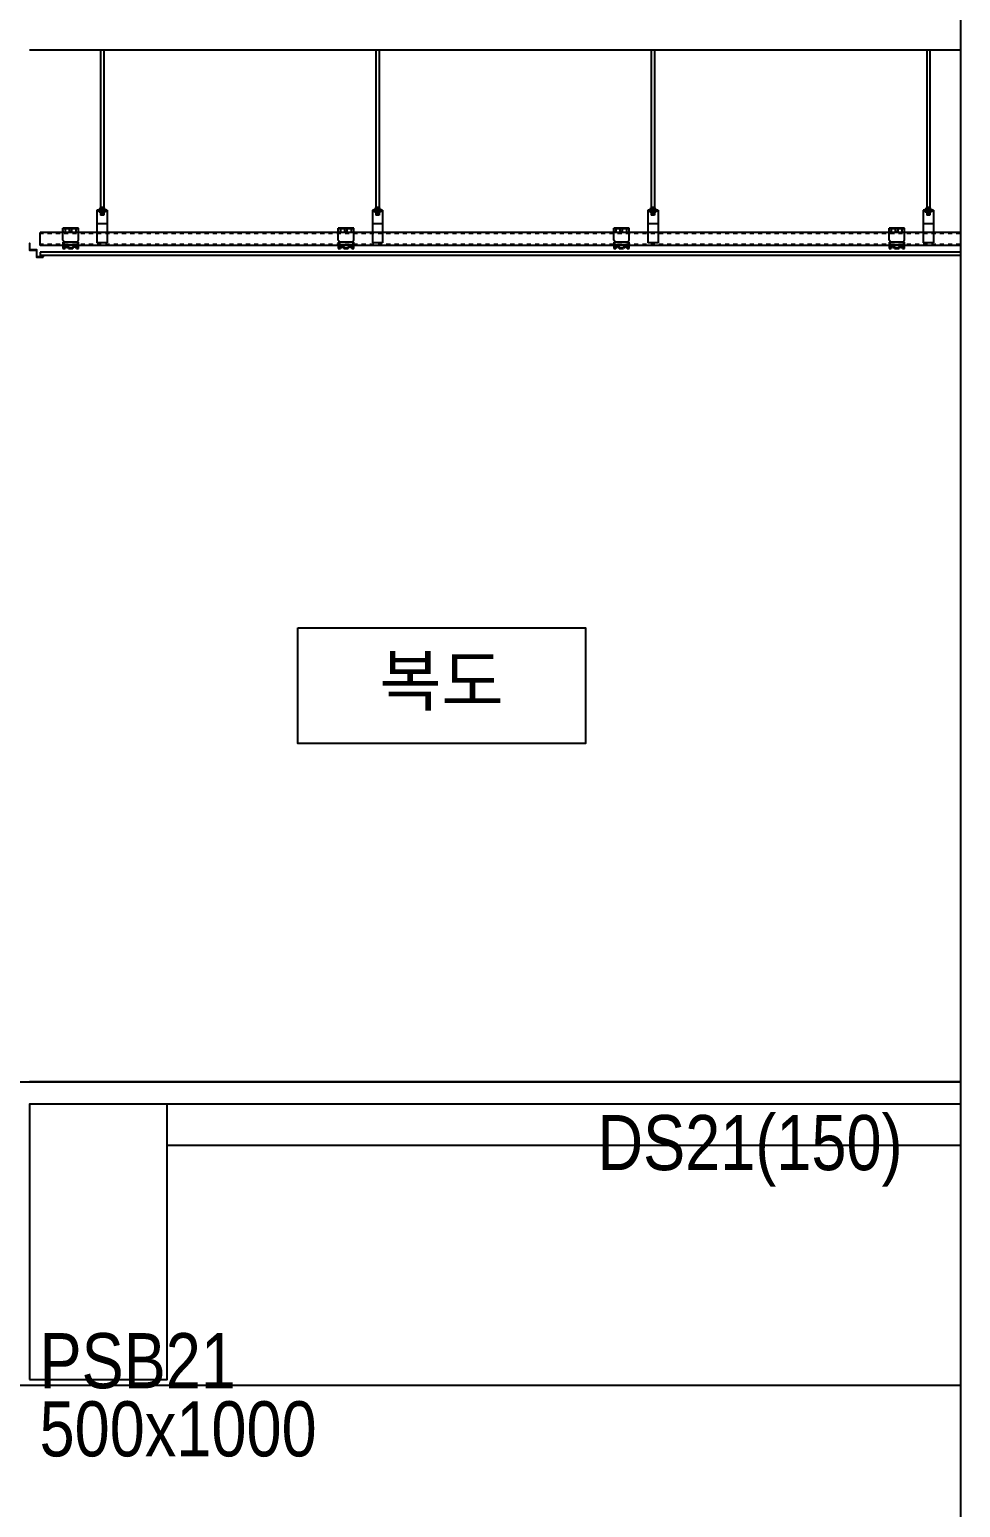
# Model space of a CAD drawing. Header units: millimetres. Extents: x 11948722 to 13111668, y -10771712 to -10232988.
# Drawn here: x 12146783 to 12150163, y -10567707 to -10562343 of the extents above; entities that cross this region are included whole.
import ezdxf
from ezdxf.enums import TextEntityAlignment as Align

# ---------------------------------------------------------------- set-up
doc = ezdxf.new("R2010")
doc.units = ezdxf.units.MM
doc.header["$LTSCALE"] = 150
doc.header["$MEASUREMENT"] = 0
doc.linetypes.add('CEN', pattern=[6.2, 6, -0.1, 0, -0.1])
doc.linetypes.add('HIDDEN', pattern=[2, 1, -1])
doc.layers.get('0').update_dxf_attribs({"linetype": 'CONTINUOUS'})
doc.layers.get('Defpoints').update_dxf_attribs({"color": 117, "linetype": 'CONTINUOUS'})
for name, color, linetype in [('4', 4, 'CONTINUOUS'), ('8', 8, 'CONTINUOUS'), ('A-중심선', 10, 'CEN'), ('CON-C', 2, 'CONTINUOUS'), ('ELE-06', 6, 'CONTINUOUS'), ('FIN', 5, 'CONTINUOUS'), ('Xref-계단단면도$0$3 dim0', 7, 'CONTINUOUS'), ('Xref-계단단면도$0$ELE-3', 6, 'CONTINUOUS'), ('Xref-계단단면도$0$TEX', 3, 'CONTINUOUS'), ('Xref-계단단면도$0$TEX-SYM', 3, 'CONTINUOUS')]:
    doc.layers.add(name, color=color, linetype=linetype)
doc.styles.add('A.NARROW', font='ARIALN.TTF')
doc.styles.add('Xref-계단단면도$0$나눔고딕 Se', font='')
doc.styles.add('Xref-계단단면도$0$돋움', font='')
doc.styles.get('Xref-계단단면도$0$나눔고딕 Se').set_extended_font_data('Dotum')
doc.styles.get('Xref-계단단면도$0$돋움').set_extended_font_data('Dotum')
doc.dimstyles.new('Xref-계단단면도$0$A1-100', dxfattribs={"dimtxt": 3, "dimasz": 1, "dimexe": 2, "dimexo": 2, "dimgap": 1, "dimtad": 1, "dimdec": 0, "dimzin": 12, "dimdsep": 46, "dimlunit": 6, "dimtxsty": 'Xref-계단단면도$0$나눔고딕 Se', "dimblk1": 'Xref-계단단면도$0$DIMDOT', "dimblk2": 'Xref-계단단면도$0$DIMDOT', "dimsah": 1, "dimcen": -1, "dimdle": 2, "dimclrd": 256, "dimclre": 256, "dimclrt": 3, "dimadec": 0, "dimazin": 0, "dimtfac": 1, "dimtdec": 0, "dimtix": 1, "dimtmove": 2, "dimatfit": 3, "dimldrblk": 'Xref-계단단면도$0$DIMDOT', "dimfxl": 1, "dimtvp": 1, "dimtolj": 1, "dimtzin": 12, "dimlwd": -1, "dimlwe": -1, "dimarcsym": 0})

# ---------------------------------------------------------------- blocks, each defined once
blk = doc.blocks.new('Xref-계단단면도$0$DIMDOT')
at = {"color": 0}
blk.add_line((-2, 0), (2, 0), dxfattribs=at)
for radius in [0.5, 0.25]:
    blk.add_circle((0, 0), radius, dxfattribs=at)
blk = doc.blocks.new('*D109')
at = {"layer": 'Defpoints', "color": 0, "transparency": 16777216}
for p in [(12150163.3, -10532012.8), (12153763.3, -10532012.8), (12150163.3, -10566162.8)]:
    blk.add_point(p, dxfattribs=at)
at = {"layer": 'Xref-계단단면도$0$3 dim0', "transparency": 16777216}
for p, q in [((12150283.3, -10532012.8), (12153883.3, -10532012.8)), ((12153763.3, -10566102.8), (12153763.3, -10532072.8)), ((12150283.3, -10566162.8), (12153883.3, -10566162.8))]:
    blk.add_line(p, q, dxfattribs=at)
at = {"layer": 'Xref-계단단면도$0$3 dim0', "transparency": 16777216, "xscale": 60, "yscale": 60, "zscale": 60}
for p, rotation in [((12153763.3, -10532012.8), 90), ((12153763.3, -10566162.8), 270)]:
    blk.add_blockref('Xref-계단단면도$0$DIMDOT', p, dxfattribs=dict(at, rotation=rotation))
at = {"layer": 'Xref-계단단면도$0$3 dim0', "color": 3, "transparency": 16777216, "insert": (12153577.9, -10549087.8), "char_height": 210, "attachment_point": 5, "rotation": 90, "style": 'Xref-계단단면도$0$나눔고딕 Se'}
blk.add_mtext('\\A1;34,150', dxfattribs=at)
blk = doc.blocks.new('*D116')
at = {"layer": 'Defpoints', "color": 0, "transparency": 16777216}
for p in [(12150163.3, -10566162.8), (12153763.3, -10566162.8), (12150163.3, -10576162.8)]:
    blk.add_point(p, dxfattribs=at)
at = {"layer": 'Xref-계단단면도$0$3 dim0', "transparency": 16777216}
for p, q in [((12150283.3, -10566162.8), (12153883.3, -10566162.8)), ((12153763.3, -10576102.8), (12153763.3, -10566222.8)), ((12150283.3, -10576162.8), (12153883.3, -10576162.8))]:
    blk.add_line(p, q, dxfattribs=at)
at = {"layer": 'Xref-계단단면도$0$3 dim0', "transparency": 16777216, "xscale": 60, "yscale": 60, "zscale": 60}
for p, rotation in [((12153763.3, -10566162.8), 90), ((12153763.3, -10576162.8), 270)]:
    blk.add_blockref('Xref-계단단면도$0$DIMDOT', p, dxfattribs=dict(at, rotation=rotation))
at = {"layer": 'Xref-계단단면도$0$3 dim0', "color": 3, "transparency": 16777216, "insert": (12153577.9, -10571162.8), "char_height": 210, "attachment_point": 5, "rotation": 90, "style": 'Xref-계단단면도$0$나눔고딕 Se'}
blk.add_mtext('\\A1;10,000', dxfattribs=at)

msp = doc.modelspace()

# ---------------------------------------------------------------- linework, layer by layer
at = {"layer": '4', "ltscale": 0.1}
msp.add_lwpolyline([(12146832.6, -10563168.8), (12146832.6, -10563162.8), (12146831.6, -10563162.8), (12146831.6, -10563167.8), (12146808.6, -10563167.8), (12146808.6, -10563142.8), (12146783.6, -10563142.8), (12146783.6, -10563118.8), (12146782.6, -10563118.8), (12146782.6, -10563143.8), (12146807.6, -10563143.8), (12146807.6, -10563168.8), (12146832.6, -10563168.8)], dxfattribs=at)
at = {"layer": '8'}
for p, q in [((12147040.6, -10562417.8), (12147040.6, -10562994)), ((12147051.9, -10562417.8), (12147051.9, -10562994)), ((12148040.6, -10562417.8), (12148040.6, -10562994)), ((12148051.9, -10562417.8), (12148051.9, -10562994)), ((12149040.6, -10562417.8), (12149040.6, -10562994)), ((12149051.9, -10562417.8), (12149051.9, -10562994)), ((12150040.6, -10562417.8), (12150040.6, -10562994)), ((12150051.9, -10562417.8), (12150051.9, -10562994)), ((12147027.5, -10562997.8), (12147027.5, -10563116.5)), ((12147065, -10562997.8), (12147027.5, -10562997.8)), ((12147065, -10563001.5), (12147027.5, -10563001.5)), ((12147057.5, -10562994), (12147035, -10562994)), ((12147035, -10562994), (12147035, -10562997.8)), ((12147035, -10563001.5), (12147035, -10563005.3)), ((12147057.5, -10563005.3), (12147035, -10563005.3)), ((12147038.7, -10562994), (12147038.7, -10562997.8)), ((12147038.7, -10563001.5), (12147038.7, -10563005.3)), ((12147051.9, -10562989), (12147040.6, -10562989)), ((12147051.9, -10562991.5), (12147040.6, -10562991.5)), ((12147040.6, -10563005.3), (12147040.6, -10563016.5)), ((12147051.9, -10563006.5), (12147040.6, -10563006.5)), ((12147051.9, -10563005.3), (12147051.9, -10563016.5)), ((12147053.7, -10562994), (12147053.7, -10562997.8)), ((12147053.7, -10563001.5), (12147053.7, -10563005.3)), ((12147057.5, -10562994), (12147057.5, -10562997.8)), ((12147057.5, -10563001.5), (12147057.5, -10563005.3)), ((12147065, -10562997.8), (12147065, -10563116.5)), ((12148027.5, -10562997.8), (12148027.5, -10563116.5)), ((12148065, -10562997.8), (12148027.5, -10562997.8)), ((12148065, -10563001.5), (12148027.5, -10563001.5)), ((12148057.5, -10562994), (12148035, -10562994)), ((12148035, -10562994), (12148035, -10562997.8)), ((12148035, -10563001.5), (12148035, -10563005.3)), ((12148057.5, -10563005.3), (12148035, -10563005.3)), ((12148038.7, -10562994), (12148038.7, -10562997.8)), ((12148038.7, -10563001.5), (12148038.7, -10563005.3)), ((12148051.9, -10562989), (12148040.6, -10562989)), ((12148051.9, -10562991.5), (12148040.6, -10562991.5)), ((12148040.6, -10563005.3), (12148040.6, -10563016.5)), ((12148051.9, -10563006.5), (12148040.6, -10563006.5)), ((12148051.9, -10563005.3), (12148051.9, -10563016.5)), ((12148053.7, -10562994), (12148053.7, -10562997.8)), ((12148053.7, -10563001.5), (12148053.7, -10563005.3)), ((12148057.5, -10562994), (12148057.5, -10562997.8)), ((12148057.5, -10563001.5), (12148057.5, -10563005.3)), ((12148065, -10562997.8), (12148065, -10563116.5)), ((12149027.5, -10562997.8), (12149027.5, -10563116.5)), ((12149065, -10562997.8), (12149027.5, -10562997.8)), ((12149065, -10563001.5), (12149027.5, -10563001.5)), ((12149057.5, -10562994), (12149035, -10562994)), ((12149035, -10562994), (12149035, -10562997.8)), ((12149035, -10563001.5), (12149035, -10563005.3)), ((12149057.5, -10563005.3), (12149035, -10563005.3)), ((12149038.7, -10562994), (12149038.7, -10562997.8)), ((12149038.7, -10563001.5), (12149038.7, -10563005.3)), ((12149051.9, -10562989), (12149040.6, -10562989)), ((12149051.9, -10562991.5), (12149040.6, -10562991.5)), ((12149040.6, -10563005.3), (12149040.6, -10563016.5)), ((12149051.9, -10563006.5), (12149040.6, -10563006.5)), ((12149051.9, -10563005.3), (12149051.9, -10563016.5)), ((12149053.7, -10562994), (12149053.7, -10562997.8)), ((12149053.7, -10563001.5), (12149053.7, -10563005.3)), ((12149057.5, -10562994), (12149057.5, -10562997.8)), ((12149057.5, -10563001.5), (12149057.5, -10563005.3)), ((12149065, -10562997.8), (12149065, -10563116.5)), ((12150027.5, -10562997.8), (12150027.5, -10563116.5)), ((12150065, -10562997.8), (12150027.5, -10562997.8)), ((12150065, -10563001.5), (12150027.5, -10563001.5)), ((12150057.5, -10562994), (12150035, -10562994)), ((12150035, -10562994), (12150035, -10562997.8)), ((12150035, -10563001.5), (12150035, -10563005.3)), ((12150057.5, -10563005.3), (12150035, -10563005.3)), ((12150038.7, -10562994), (12150038.7, -10562997.8)), ((12150038.7, -10563001.5), (12150038.7, -10563005.3)), ((12150051.9, -10562989), (12150040.6, -10562989)), ((12150051.9, -10562991.5), (12150040.6, -10562991.5)), ((12150040.6, -10563005.3), (12150040.6, -10563016.5)), ((12150051.9, -10563006.5), (12150040.6, -10563006.5)), ((12150051.9, -10563005.3), (12150051.9, -10563016.5)), ((12150053.7, -10562994), (12150053.7, -10562997.8)), ((12150053.7, -10563001.5), (12150053.7, -10563005.3)), ((12150057.5, -10562994), (12150057.5, -10562997.8)), ((12150057.5, -10563001.5), (12150057.5, -10563005.3)), ((12150065, -10562997.8), (12150065, -10563116.5)), ((12147065, -10563047.8), (12147027.5, -10563047.8)), ((12147051.9, -10563009), (12147040.6, -10563009)), ((12147051.9, -10563011.5), (12147040.6, -10563011.5)), ((12147051.9, -10563014), (12147040.6, -10563014)), ((12147051.9, -10563014), (12147040.6, -10563014)), ((12147051.9, -10563016.5), (12147040.6, -10563016.5)), ((12148065, -10563047.8), (12148027.5, -10563047.8)), ((12148051.9, -10563009), (12148040.6, -10563009)), ((12148051.9, -10563011.5), (12148040.6, -10563011.5)), ((12148051.9, -10563014), (12148040.6, -10563014)), ((12148051.9, -10563014), (12148040.6, -10563014)), ((12148051.9, -10563016.5), (12148040.6, -10563016.5)), ((12149065, -10563047.8), (12149027.5, -10563047.8)), ((12149051.9, -10563009), (12149040.6, -10563009)), ((12149051.9, -10563011.5), (12149040.6, -10563011.5)), ((12149051.9, -10563014), (12149040.6, -10563014)), ((12149051.9, -10563014), (12149040.6, -10563014)), ((12149051.9, -10563016.5), (12149040.6, -10563016.5)), ((12150065, -10563047.8), (12150027.5, -10563047.8)), ((12150051.9, -10563009), (12150040.6, -10563009)), ((12150051.9, -10563011.5), (12150040.6, -10563011.5)), ((12150051.9, -10563014), (12150040.6, -10563014)), ((12150051.9, -10563014), (12150040.6, -10563014)), ((12150051.9, -10563016.5), (12150040.6, -10563016.5)), ((12146960.2, -10563064), (12146904, -10563064)), ((12146904, -10563107.8), (12146904, -10563064)), ((12146960.2, -10563066.5), (12146904, -10563066.5)), ((12146907.6, -10563075.3), (12146904, -10563075.3)), ((12146910.2, -10563114), (12146904, -10563107.8)), ((12146904, -10563114), (12146904, -10563137.8)), ((12146910.2, -10563114), (12146904, -10563114)), ((12146912.7, -10563075.3), (12146909, -10563075.3)), ((12146954, -10563114), (12146910.2, -10563114)), ((12146910.2, -10563116.5), (12146910.2, -10563114)), ((12146912.7, -10563069.4), (12146912.7, -10563064)), ((12146912.7, -10563075.3), (12146912.7, -10563071.1)), ((12146927.7, -10563069.4), (12146927.7, -10563064)), ((12146927.7, -10563075.3), (12146927.7, -10563071.1)), ((12146931.7, -10563075.3), (12146927.7, -10563075.3)), ((12146936.5, -10563075.3), (12146933.4, -10563075.3)), ((12146936.5, -10563069.4), (12146936.5, -10563064)), ((12146936.5, -10563075.3), (12146936.5, -10563071.1)), ((12146951.5, -10563069.4), (12146951.5, -10563064)), ((12146951.5, -10563075.3), (12146951.5, -10563071.1)), ((12146954.5, -10563075.3), (12146951.5, -10563075.3)), ((12146954, -10563114), (12146960.2, -10563107.8)), ((12146960.2, -10563114), (12146954, -10563114)), ((12146954, -10563116.5), (12146954, -10563114)), ((12146960.2, -10563075.3), (12146956.6, -10563075.3)), ((12146960.2, -10563107.8), (12146960.2, -10563064)), ((12146960.2, -10563137.8), (12146960.2, -10563114)), ((12147960.2, -10563064), (12147904, -10563064)), ((12147904, -10563107.8), (12147904, -10563064)), ((12147960.2, -10563066.5), (12147904, -10563066.5)), ((12147907.6, -10563075.3), (12147904, -10563075.3)), ((12147910.2, -10563114), (12147904, -10563107.8)), ((12147904, -10563114), (12147904, -10563137.8)), ((12147910.2, -10563114), (12147904, -10563114)), ((12147912.7, -10563075.3), (12147909, -10563075.3)), ((12147954, -10563114), (12147910.2, -10563114)), ((12147910.2, -10563116.5), (12147910.2, -10563114)), ((12147912.7, -10563069.4), (12147912.7, -10563064)), ((12147912.7, -10563075.3), (12147912.7, -10563071.1)), ((12147927.7, -10563069.4), (12147927.7, -10563064)), ((12147927.7, -10563075.3), (12147927.7, -10563071.1)), ((12147931.7, -10563075.3), (12147927.7, -10563075.3)), ((12147936.5, -10563075.3), (12147933.4, -10563075.3)), ((12147936.5, -10563069.4), (12147936.5, -10563064)), ((12147936.5, -10563075.3), (12147936.5, -10563071.1)), ((12147951.5, -10563069.4), (12147951.5, -10563064)), ((12147951.5, -10563075.3), (12147951.5, -10563071.1)), ((12147954.5, -10563075.3), (12147951.5, -10563075.3)), ((12147954, -10563114), (12147960.2, -10563107.8)), ((12147960.2, -10563114), (12147954, -10563114)), ((12147954, -10563116.5), (12147954, -10563114)), ((12147960.2, -10563075.3), (12147956.6, -10563075.3)), ((12147960.2, -10563107.8), (12147960.2, -10563064)), ((12147960.2, -10563137.8), (12147960.2, -10563114)), ((12148960.2, -10563064), (12148904, -10563064)), ((12148904, -10563107.8), (12148904, -10563064)), ((12148960.2, -10563066.5), (12148904, -10563066.5)), ((12148907.6, -10563075.3), (12148904, -10563075.3)), ((12148910.2, -10563114), (12148904, -10563107.8)), ((12148904, -10563114), (12148904, -10563137.8)), ((12148910.2, -10563114), (12148904, -10563114)), ((12148912.7, -10563075.3), (12148909, -10563075.3)), ((12148954, -10563114), (12148910.2, -10563114)), ((12148910.2, -10563116.5), (12148910.2, -10563114)), ((12148912.7, -10563069.4), (12148912.7, -10563064)), ((12148912.7, -10563075.3), (12148912.7, -10563071.1)), ((12148927.7, -10563069.4), (12148927.7, -10563064)), ((12148927.7, -10563075.3), (12148927.7, -10563071.1)), ((12148931.7, -10563075.3), (12148927.7, -10563075.3)), ((12148936.5, -10563075.3), (12148933.4, -10563075.3)), ((12148936.5, -10563069.4), (12148936.5, -10563064)), ((12148936.5, -10563075.3), (12148936.5, -10563071.1)), ((12148951.5, -10563069.4), (12148951.5, -10563064)), ((12148951.5, -10563075.3), (12148951.5, -10563071.1)), ((12148954.5, -10563075.3), (12148951.5, -10563075.3)), ((12148954, -10563114), (12148960.2, -10563107.8)), ((12148954, -10563116.5), (12148954, -10563114)), ((12148960.2, -10563114), (12148954, -10563114)), ((12148960.2, -10563075.3), (12148956.6, -10563075.3)), ((12148960.2, -10563107.8), (12148960.2, -10563064)), ((12148960.2, -10563137.8), (12148960.2, -10563114)), ((12149960.2, -10563064), (12149904, -10563064)), ((12149904, -10563107.8), (12149904, -10563064)), ((12149960.2, -10563066.5), (12149904, -10563066.5)), ((12149907.6, -10563075.3), (12149904, -10563075.3)), ((12149910.2, -10563114), (12149904, -10563107.8)), ((12149904, -10563114), (12149904, -10563137.8)), ((12149910.2, -10563114), (12149904, -10563114)), ((12149912.7, -10563075.3), (12149909, -10563075.3)), ((12149954, -10563114), (12149910.2, -10563114)), ((12149910.2, -10563116.5), (12149910.2, -10563114)), ((12149912.7, -10563069.4), (12149912.7, -10563064)), ((12149912.7, -10563075.3), (12149912.7, -10563071.1)), ((12149927.7, -10563069.4), (12149927.7, -10563064)), ((12149927.7, -10563075.3), (12149927.7, -10563071.1)), ((12149931.7, -10563075.3), (12149927.7, -10563075.3)), ((12149936.5, -10563075.3), (12149933.4, -10563075.3)), ((12149936.5, -10563069.4), (12149936.5, -10563064)), ((12149936.5, -10563075.3), (12149936.5, -10563071.1)), ((12149951.5, -10563069.4), (12149951.5, -10563064)), ((12149951.5, -10563075.3), (12149951.5, -10563071.1)), ((12149954.5, -10563075.3), (12149951.5, -10563075.3)), ((12149954, -10563114), (12149960.2, -10563107.8)), ((12149954, -10563116.5), (12149954, -10563114)), ((12149960.2, -10563114), (12149954, -10563114)), ((12149960.2, -10563075.3), (12149956.6, -10563075.3)), ((12149960.2, -10563107.8), (12149960.2, -10563064)), ((12149960.2, -10563137.8), (12149960.2, -10563114)), ((12146904, -10563137.8), (12146911.5, -10563137.8)), ((12146906.5, -10563116.5), (12146906.5, -10563135.3)), ((12146910.2, -10563116.5), (12146906.5, -10563116.5)), ((12146957.7, -10563124), (12146906.5, -10563124)), ((12146906.5, -10563135.3), (12146909.3, -10563135.3)), ((12146924, -10563137.8), (12146940.2, -10563137.8)), ((12146926.1, -10563135.3), (12146938.1, -10563135.3)), ((12146952.7, -10563137.8), (12146960.2, -10563137.8)), ((12146957.7, -10563116.5), (12146954, -10563116.5)), ((12146954.9, -10563135.3), (12146957.7, -10563135.3)), ((12146957.7, -10563135.3), (12146957.7, -10563116.5)), ((12147065, -10563116.5), (12147027.5, -10563116.5)), ((12147904, -10563137.8), (12147911.5, -10563137.8)), ((12147906.5, -10563116.5), (12147906.5, -10563135.3)), ((12147910.2, -10563116.5), (12147906.5, -10563116.5)), ((12147957.7, -10563124), (12147906.5, -10563124)), ((12147906.5, -10563135.3), (12147909.3, -10563135.3)), ((12147924, -10563137.8), (12147940.2, -10563137.8)), ((12147926.1, -10563135.3), (12147938.1, -10563135.3)), ((12147952.7, -10563137.8), (12147960.2, -10563137.8)), ((12147957.7, -10563116.5), (12147954, -10563116.5)), ((12147954.9, -10563135.3), (12147957.7, -10563135.3)), ((12147957.7, -10563135.3), (12147957.7, -10563116.5)), ((12148065, -10563116.5), (12148027.5, -10563116.5)), ((12148904, -10563137.8), (12148911.5, -10563137.8)), ((12148906.5, -10563116.5), (12148906.5, -10563135.3)), ((12148910.2, -10563116.5), (12148906.5, -10563116.5)), ((12148957.7, -10563124), (12148906.5, -10563124)), ((12148906.5, -10563135.3), (12148909.3, -10563135.3)), ((12148924, -10563137.8), (12148940.2, -10563137.8)), ((12148926.1, -10563135.3), (12148938.1, -10563135.3)), ((12148952.7, -10563137.8), (12148960.2, -10563137.8)), ((12148957.7, -10563116.5), (12148954, -10563116.5)), ((12148954.9, -10563135.3), (12148957.7, -10563135.3)), ((12148957.7, -10563135.3), (12148957.7, -10563116.5)), ((12149065, -10563116.5), (12149027.5, -10563116.5)), ((12149904, -10563137.8), (12149911.5, -10563137.8)), ((12149906.5, -10563116.5), (12149906.5, -10563135.3)), ((12149910.2, -10563116.5), (12149906.5, -10563116.5)), ((12149957.7, -10563124), (12149906.5, -10563124)), ((12149906.5, -10563135.3), (12149909.3, -10563135.3)), ((12149924, -10563137.8), (12149940.2, -10563137.8)), ((12149926.1, -10563135.3), (12149938.1, -10563135.3)), ((12149952.7, -10563137.8), (12149960.2, -10563137.8)), ((12149957.7, -10563116.5), (12149954, -10563116.5)), ((12149954.9, -10563135.3), (12149957.7, -10563135.3)), ((12149957.7, -10563135.3), (12149957.7, -10563116.5)), ((12150065, -10563116.5), (12150027.5, -10563116.5))]:
    msp.add_line(p, q, dxfattribs=at)
at = {"layer": '8', "linetype": 'HIDDEN', "ltscale": 0.1}
for p, q in [((12150163.3, -10563082.8), (12146821.6, -10563082.8)), ((12150163.3, -10563122.8), (12146821.6, -10563122.8))]:
    msp.add_line(p, q, dxfattribs=at)
at = {"layer": '8'}
for centre, radius, start, end in [((12146917.7, -10563137.8), 8.75, 16.6015, 163.3985), ((12146917.7, -10563137.8), 6.25, 0, 180), ((12146946.5, -10563137.8), 8.75, 16.6015, 163.3985), ((12146946.5, -10563137.8), 6.25, 0, 180), ((12147917.7, -10563137.8), 8.75, 16.6015, 163.3985), ((12147917.7, -10563137.8), 6.25, 0, 180), ((12147946.5, -10563137.8), 8.75, 16.6015, 163.3985), ((12147946.5, -10563137.8), 6.25, 0, 180), ((12148917.7, -10563137.8), 8.75, 16.6015, 163.3985), ((12148917.7, -10563137.8), 6.25, 0, 180), ((12148946.5, -10563137.8), 8.75, 16.6015, 163.3985), ((12148946.5, -10563137.8), 6.25, 0, 180), ((12149917.7, -10563137.8), 8.75, 16.6015, 163.3985), ((12149917.7, -10563137.8), 6.25, 0, 180), ((12149946.5, -10563137.8), 8.75, 16.6015, 163.3985), ((12149946.5, -10563137.8), 6.25, 0, 180)]:
    msp.add_arc(centre, radius, start, end, dxfattribs=at)
at = {"layer": 'A-중심선', "linetype": 'ByBlock', "ltscale": 0.5}
for p, q in [((12132537.3, -10566162.8), (12150163.3, -10566162.8)), ((12132537.3, -10567262.8), (12150163.3, -10567262.8))]:
    msp.add_line(p, q, dxfattribs=at)
at = {"layer": 'CON-C'}
msp.add_lwpolyline([(12146782.6, -10567242.8), (12147282.6, -10567242.8), (12147282.6, -10566242.8), (12146782.6, -10566242.8)], close=True, dxfattribs=at)
at = {"layer": 'CON-C', "ltscale": 1200, "flags": 128}
for points in [[(12150163.3, -10566242.8), (12147282.6, -10566242.8)], [(12150163.3, -10566392.8), (12147282.6, -10566392.8)]]:
    msp.add_lwpolyline(points, dxfattribs=at)
at = {"layer": 'Defpoints', "ltscale": 1200}
msp.add_lwpolyline([(12132537.3, -10525959.4), (12150163.3, -10525959.4), (12150163.3, -10580443.8), (12132537.3, -10580443.8)], close=True, dxfattribs=at)
at = {"layer": 'ELE-06', "flags": 128}
msp.add_lwpolyline([(12150163.3, -10566162.8), (12146782.6, -10566162.8)], dxfattribs=at)
at = {"layer": 'FIN', "color": 8}
for p, q in [((12150163.3, -10563079), (12146821.6, -10563079)), ((12146821.6, -10563126.5), (12146821.6, -10563079)), ((12150163.3, -10563126.5), (12146821.6, -10563126.5))]:
    msp.add_line(p, q, dxfattribs=at)
at = {"layer": 'FIN', "color": 150}
for p, q in [((12150163.3, -10563150.3), (12146821.6, -10563150.3)), ((12150163.3, -10563162.8), (12146821.6, -10563162.8))]:
    msp.add_line(p, q, dxfattribs=at)
at = {"layer": 'FIN', "color": 150, "flags": 128}
msp.add_lwpolyline([(12146821.6, -10563150.3), (12146821.6, -10563162.8)], dxfattribs=at)
at = {"layer": 'Xref-계단단면도$0$ELE-3'}
msp.add_line((12150163.3, -10562417.8), (12146782.6, -10562417.8), dxfattribs=at)
at = {"layer": 'Xref-계단단면도$0$TEX-SYM'}
msp.add_lwpolyline([(12147757.2, -10564514.1), (12148801.6, -10564514.1), (12148801.6, -10564934.1), (12147757.2, -10564934.1)], close=True, dxfattribs=at)

# ---------------------------------------------------------------- texts
at = {"layer": 'Defpoints', "style": 'A.NARROW'}
for s, p in [('DS21(150)', (12148845.5, -10566382.8)), ('PSB21', (12146818.9, -10567174.4)), ('500x1000', (12146818.9, -10567421.8))]:
    msp.add_text(s, height=200, dxfattribs=at).set_placement(p, align=Align.MIDDLE_LEFT)
at = {"layer": 'Xref-계단단면도$0$TEX', "style": 'Xref-계단단면도$0$돋움'}
msp.add_text('복도', height=180, dxfattribs=at).set_placement((12148052.6, -10564706.1), align=Align.MIDDLE_LEFT)

# ---------------------------------------------------------------- dimensions: what is measured, and where the dimension line sits
at = {"layer": 'Xref-계단단면도$0$3 dim0'}
for base, p1, p2, picture, middle in [((12153763.3, -10532012.8), (12150163.3, -10566162.8), (12150163.3, -10532012.8), '*D109', (12153577.9, -10549087.8)), ((12153763.3, -10566162.8), (12150163.3, -10576162.8), (12150163.3, -10566162.8), '*D116', (12153577.9, -10571162.8))]:
    dim = msp.add_linear_dim(base=base, p1=p1, p2=p2, angle=90, dimstyle='Xref-계단단면도$0$A1-100', override={"dimscale": 60, "dimtxt": 3.5}, dxfattribs=at)
    dim.commit()
    dim.dimension.update_dxf_attribs({"geometry": picture, "text_midpoint": middle})

doc.saveas('drawing.dxf')
